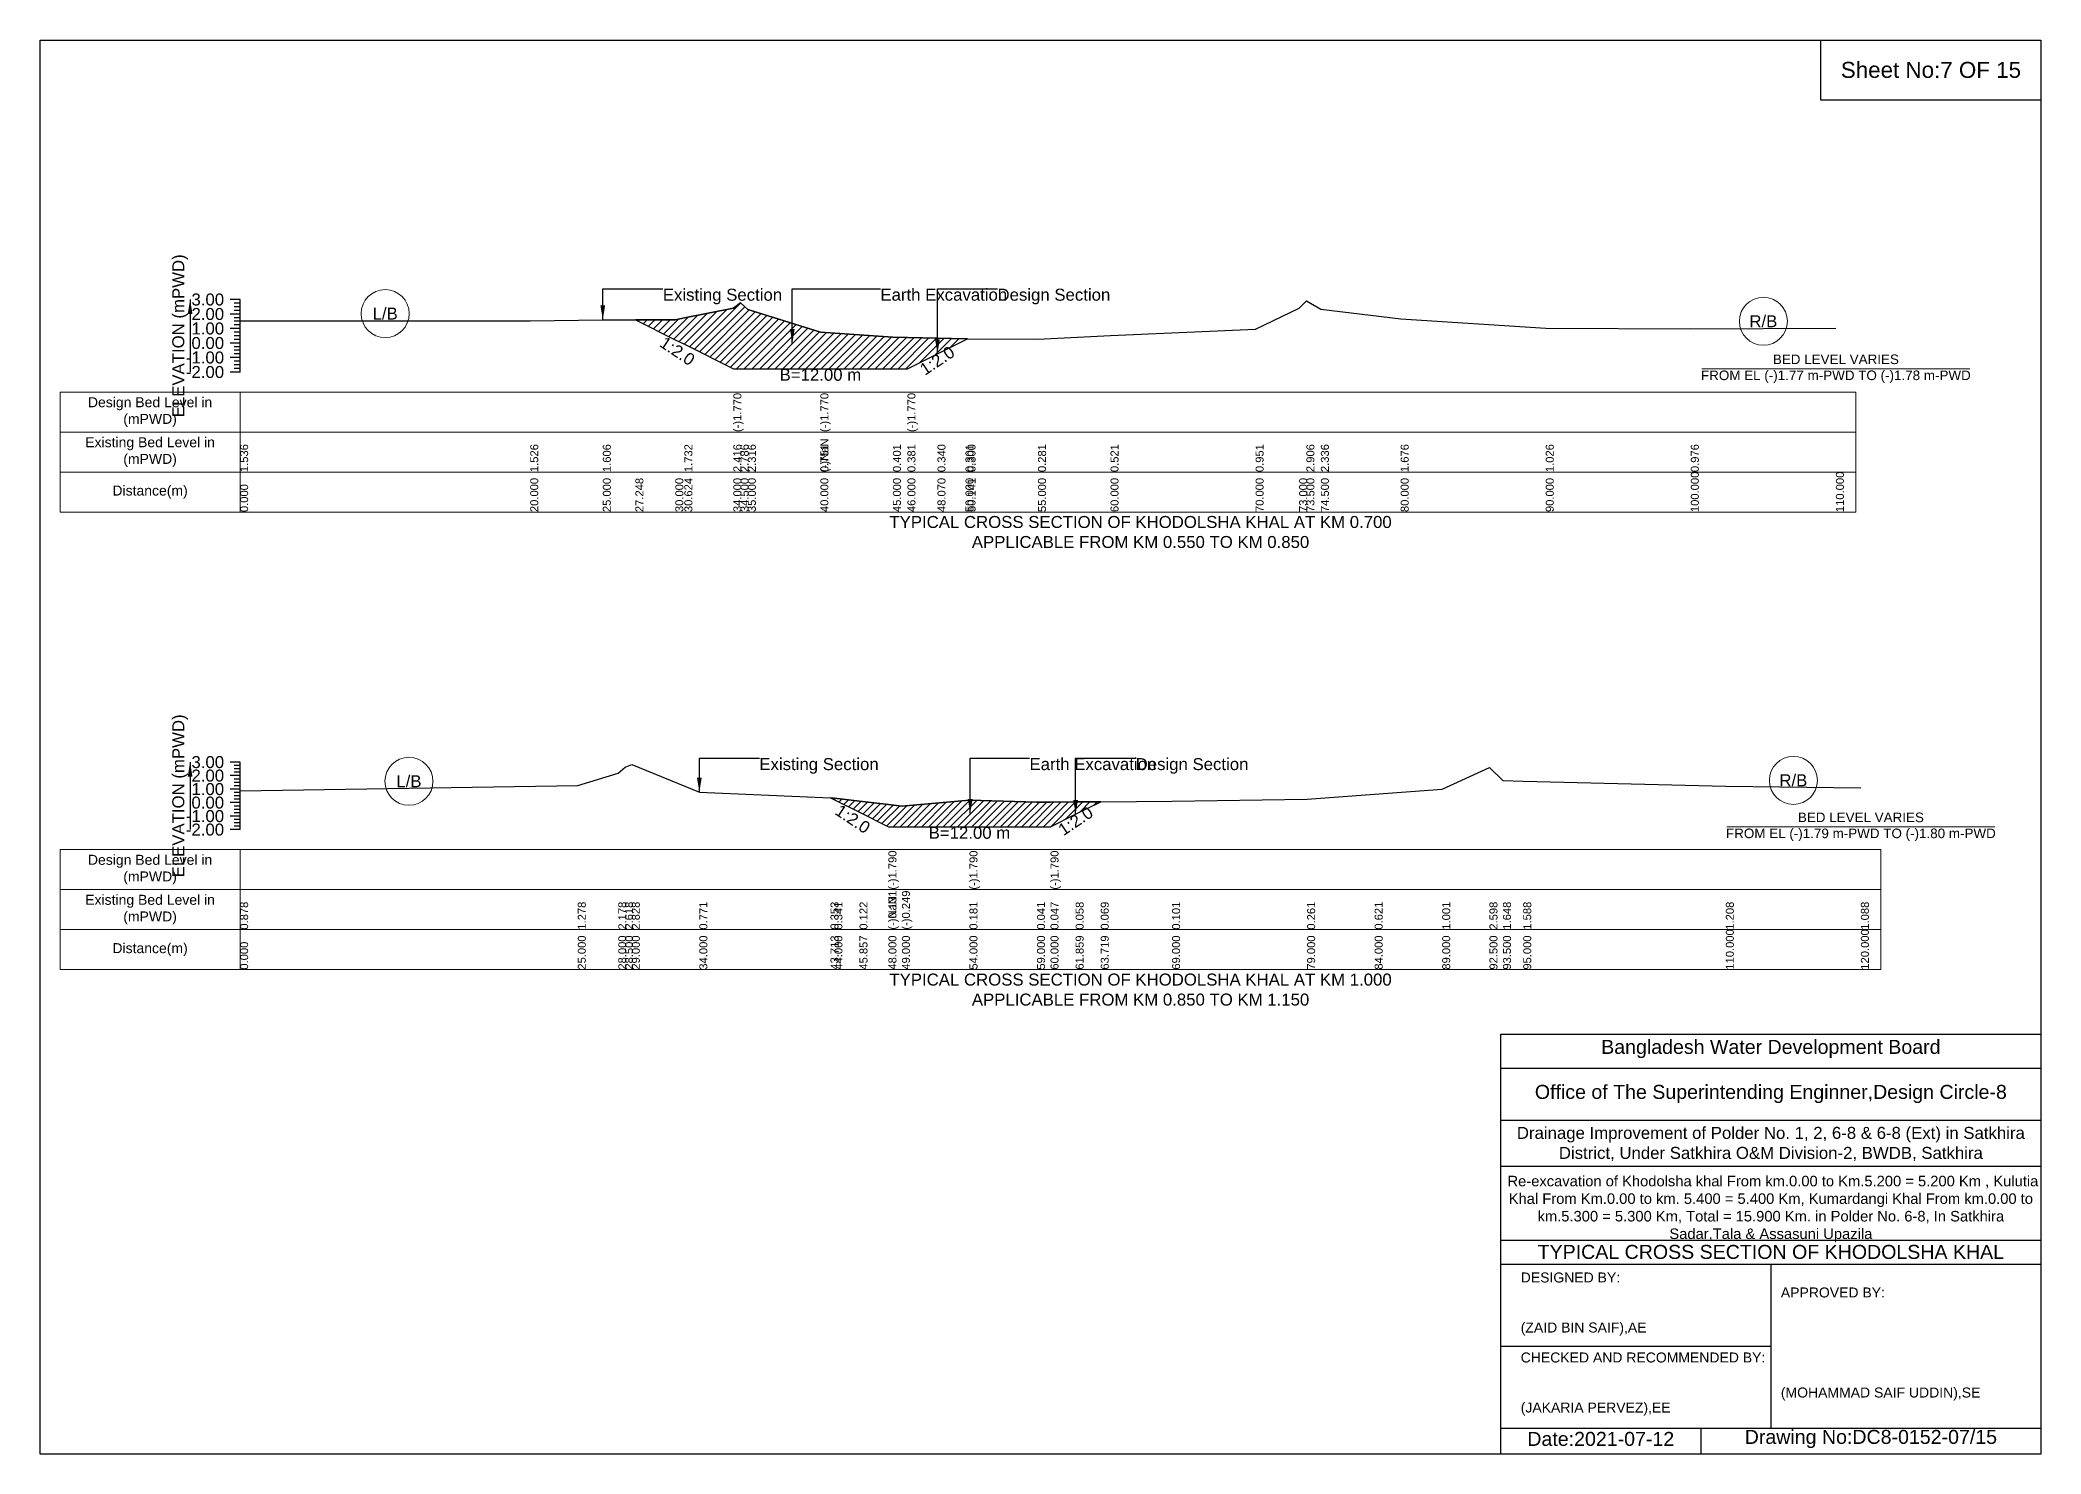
# Model space of a CAD drawing. Header units: inches. Extents: x 91000 to 568000, y -5656 to 0.
# Drawn here: x 160000 to 168000, y -5656 to 0 of the extents above; entities that cross this region are included whole.
import ezdxf

# ---------------------------------------------------------------- set-up
doc = ezdxf.new("R2010")
doc.units = ezdxf.units.IN
doc.header["$LTSCALE"] = 7
doc.header["$MEASUREMENT"] = 0
for name, color, linetype, lineweight in [('Cross section Data Border', 7, 'Continuous', 9), ('Cross Section Labels', 7, 'Continuous', 9), ('Existing_Bed_Level for Xsection', 7, 'Continuous', 25)]:
    doc.layers.add(name, color=color, linetype=linetype, lineweight=lineweight)
doc.styles.get("Standard").update_dxf_attribs({"font": 'arial.ttf'})
doc.dimstyles.get("Standard").update_dxf_attribs({"dimtxt": 0.18, "dimasz": 0.18, "dimexe": 0.18, "dimexo": 0.0625, "dimgap": 0.09, "dimtad": 0, "dimtih": 1, "dimtoh": 1, "dimdec": 4, "dimzin": 0, "dimdsep": 46, "dimtxsty": 'Standard', "dimcen": 0.09, "dimadec": 0, "dimazin": 0, "dimtfac": 1, "dimtdec": 4, "dimtofl": 0, "dimtmove": 0, "dimatfit": 3, "dimfxl": 1, "dimtolj": 1, "dimtzin": 0, "dimarcsym": 0})

msp = doc.modelspace()

# ---------------------------------------------------------------- hatches: boundary and pattern name
at = {"layer": 'Existing_Bed_Level for Xsection'}
h = msp.add_hatch(dxfattribs=at)
h.set_pattern_fill('ANSI31', color=256, scale=174, style=0)
h.paths.add_polyline_path([(162380.4, -1119.2), (162540, -1199), (162576.2, -1217.1), (162772, -1315), (162801, -1315), (162830, -1315), (163120, -1315), (163410, -1315), (163468, -1315), (163588.1, -1254.9), (163700, -1199), (163708.2, -1194.9), (163700, -1194.8), (163588.1, -1192.6), (163468, -1190.2), (163410, -1189), (163120, -1168.7), (162830, -1078), (162801, -1050.7), (162772, -1072.2), (162576.2, -1111.8), (162540, -1119.2)])
h = msp.add_hatch(dxfattribs=at)
h.set_pattern_fill('ANSI31', color=256, scale=162, style=0)
h.paths.add_polyline_path([(163160.5, -3031.5), (163176, -3039.2), (163276.3, -3089.3), (163392, -3147.2), (163446, -3147.2), (163716, -3147.2), (163986, -3147.2), (164040, -3147.2), (164140.4, -3097), (164240.8, -3046.8), (164140.4, -3047.4), (164040, -3048), (163986, -3048.3), (163716, -3040.8), (163446, -3064), (163392, -3057.6), (163276.3, -3044), (163176, -3032.1)])

# ---------------------------------------------------------------- linework, layer by layer
for points in [[(160000, 0), (168000, 0), (168000, -5656), (160000, -5656)], [(167120, 0), (168000, 0), (168000, -240), (167120, -240)]]:
    msp.add_lwpolyline(points, close=True)
for points in [[(165840, -5656), (165840, -3976), (168000, -3976)], [(165840, -4112), (168000, -4112)], [(165840, -4320), (168000, -4320)], [(165840, -4504), (168000, -4504)], [(165840, -4800), (168000, -4800)], [(165840, -4896), (168000, -4896)], [(166920, -4896), (166920, -5552)], [(165840, -5224), (166920, -5224)], [(165840, -5552), (168000, -5552)], [(166640, -5552), (166640, -5656)]]:
    msp.add_lwpolyline(points)
at = {"layer": 'Cross section Data Border'}
for points in [[(160080, -1408.3), (167260, -1408.3), (167260, -1888.3), (160080, -1888.3)], [(160080, -3238.6), (167360, -3238.6), (167360, -3718.6), (160080, -3718.6)]]:
    msp.add_lwpolyline(points, close=True, dxfattribs=at)
for points in [[(160800, -1408.3), (160800, -1888.3)], [(160080, -1568.3), (167260, -1568.3)], [(160080, -1728.3), (167260, -1728.3)], [(160800, -3238.6), (160800, -3718.6)], [(160080, -3398.6), (167360, -3398.6)], [(160080, -3558.6), (167360, -3558.6)]]:
    msp.add_lwpolyline(points, dxfattribs=at)
at = {"layer": 'Cross Section Labels'}
for points in [[(166644.2, -1315), (167715.8, -1315)], [(166744.2, -3147.2), (167815.8, -3147.2)]]:
    msp.add_lwpolyline(points, dxfattribs=at)
for centre in [(161380, -1094.5), (166890, -1125.2), (161475, -2965.3), (167010, -2961.6)]:
    msp.add_circle(centre, 96, dxfattribs=at)
at = {"layer": 'Existing_Bed_Level for Xsection'}
for points in [[(160800, -1038.3), (160760, -1038.3)], [(160800, -1328.3), (160800, -1270.3), (160800, -1212.3), (160800, -1154.3), (160800, -1096.3), (160800, -1038.3)], [(160800, -1096.3), (160760, -1096.3)], [(160800, -1052.8), (160776, -1052.8)], [(160800, -1067.3), (160776, -1067.3)], [(160800, -1081.8), (160776, -1081.8)], [(160800, -1110.8), (160776, -1110.8)], [(160800, -1123.2), (161960, -1123.8), (162250, -1119.2), (162380.4, -1119.2), (162540, -1119.2), (162576.2, -1111.8), (162772, -1072.2), (162772, -1072.2), (162801, -1050.7), (162830, -1078), (163120, -1168.7), (163120, -1168.7), (163410, -1189), (163468, -1190.2), (163468, -1190.2), (163588.1, -1192.6), (163700, -1194.8), (163708.2, -1194.9), (163990, -1196), (164280, -1182.1), (164860, -1157.1), (165034, -1072.2), (165063, -1043.8), (165121, -1076.8), (165440, -1115.1), (166020, -1152.8), (166600, -1155.7), (167180, -1152.8)], [(160800, -1154.3), (160760, -1154.3)], [(160800, -1125.3), (160776, -1125.3)], [(160800, -1139.8), (160776, -1139.8)], [(160800, -1168.8), (160776, -1168.8)], [(160800, -1183.3), (160776, -1183.3)], [(160800, -1197.8), (160776, -1197.8)], [(160800, -1212.3), (160760, -1212.3)], [(160800, -1270.3), (160760, -1270.3)], [(160800, -1226.8), (160776, -1226.8)], [(160800, -1241.3), (160776, -1241.3)], [(160800, -1255.8), (160776, -1255.8)], [(160800, -1328.3), (160760, -1328.3)], [(160800, -1284.8), (160776, -1284.8)], [(160800, -1299.3), (160776, -1299.3)], [(160800, -1313.8), (160776, -1313.8)], [(160800, -2888.6), (160760, -2888.6)], [(160800, -2942.6), (160760, -2942.6)], [(160800, -2902.1), (160776, -2902.1)], [(160800, -2915.6), (160776, -2915.6)], [(160800, -2929.1), (160776, -2929.1)], [(160800, -2956.1), (160776, -2956.1)], [(160800, -3158.6), (160800, -3104.6), (160800, -3050.6), (160800, -2996.6), (160800, -2942.6), (160800, -2888.6)], [(160800, -3003.1), (162150, -2981.5), (162312, -2932.9), (162339, -2909.2), (162366, -2897.8), (162636, -3008.9), (163160.5, -3031.5), (163176, -3032.1), (163276.3, -3044), (163392, -3057.6), (163392, -3057.6), (163446, -3064), (163716, -3040.8), (163716, -3040.8), (163986, -3048.3), (164040, -3048), (164040, -3048), (164140.4, -3047.4), (164240.8, -3046.8), (164526, -3045.1), (165066, -3036.5), (165336, -3017), (165606, -2996.5), (165795, -2910.3), (165849, -2961.6), (165930, -2964.8), (166740, -2985.3), (167280, -2991.8)], [(160800, -2996.6), (160760, -2996.6)], [(160800, -2969.6), (160776, -2969.6)], [(160800, -2983.1), (160776, -2983.1)], [(160800, -3010.1), (160776, -3010.1)], [(160800, -3023.6), (160776, -3023.6)], [(160800, -3037.1), (160776, -3037.1)], [(160800, -3050.6), (160760, -3050.6)], [(160800, -3104.6), (160760, -3104.6)], [(160800, -3064.1), (160776, -3064.1)], [(160800, -3077.6), (160776, -3077.6)], [(160800, -3091.1), (160776, -3091.1)], [(160800, -3118.1), (160776, -3118.1)], [(160800, -3158.6), (160760, -3158.6)], [(160800, -3131.6), (160776, -3131.6)], [(160800, -3145.1), (160776, -3145.1)]]:
    msp.add_lwpolyline(points, dxfattribs=at)
for points in [[(162380.4, -1119.2), (162380.4, -1119.2), (162540, -1199), (162576.2, -1217.1), (162772, -1315), (162772, -1315), (162801, -1315), (162830, -1315), (163120, -1315), (163120, -1315), (163410, -1315), (163468, -1315), (163468, -1315), (163588.1, -1254.9), (163700, -1199), (163708.2, -1194.9), (163700, -1194.8), (163588.1, -1192.6), (163468, -1190.2), (163468, -1190.2), (163410, -1189), (163120, -1168.7), (163120, -1168.7), (162830, -1078), (162801, -1050.7), (162772, -1072.2), (162772, -1072.2), (162576.2, -1111.8), (162540, -1119.2), (162380.4, -1119.2)], [(163160.5, -3031.5), (163176, -3039.2), (163276.3, -3089.3), (163392, -3147.2), (163392, -3147.2), (163446, -3147.2), (163716, -3147.2), (163716, -3147.2), (163986, -3147.2), (164040, -3147.2), (164040, -3147.2), (164140.4, -3097), (164240.8, -3046.8), (164140.4, -3047.4), (164040, -3048), (164040, -3048), (163986, -3048.3), (163716, -3040.8), (163716, -3040.8), (163446, -3064), (163392, -3057.6), (163392, -3057.6), (163276.3, -3044), (163176, -3032.1)]]:
    msp.add_lwpolyline(points, close=True, dxfattribs=at)

# ---------------------------------------------------------------- texts
at = {"attachment_point": 5}
for s, insert, char_height in [('Sheet No:7 OF 15', (167560, -120), 64), ('Bangladesh Water Development Board', (166920, -4036), 56), ('Office of The Superintending Enginner,Design Circle-8', (166920, -4216), 56)]:
    msp.add_mtext(s, dxfattribs=dict(at, insert=insert, char_height=char_height))
for s, insert, char_height, width, attachment_point in [('Drainage Improvement of Polder No. 1, 2, 6-8 & 6-8 (Ext) in Satkhira District, Under Satkhira O&M Division-2, BWDB, Satkhira', (166920, -4416), 48, 2240, 5), (' Re-excavation of Khodolsha khal From km.0.00 to Km.5.200 = 5.200 Km , Kulutia Khal From Km.0.00 to km. 5.400 = 5.400 Km, Kumardangi Khal From km.0.00 to km.5.300 = 5.300 Km, Total = 15.900 Km. in Polder No. 6-8, In Satkhira Sadar,Tala & Assasuni Upazila', (166920, -4676), 42.1524, 2160, 5), ('TYPICAL CROSS SECTION OF KHODOLSHA KHAL', (166920, -4848), 56, 2240, 5), ('DESIGNED BY:^J^J^J(ZAID BIN SAIF),AE', (165920, -5056), 40, 1120, 4), ('APPROVED BY:^J^J^J^J^J^J(MOHAMMAD SAIF UDDIN),SE', (166960, -5216), 40, 1120, 4), ('CHECKED AND RECOMMENDED BY:^J^J^J(JAKARIA PERVEZ),EE', (165920, -5376), 40, 1120, 4), ('Date:2021-07-12', (166240, -5596), 56, 1120, 5), ('Drawing No:DC8-0152-07/15', (167320, -5596), 56, 1760, 5)]:
    msp.add_mtext(s, dxfattribs=dict(insert=insert, char_height=char_height, width=width, attachment_point=attachment_point))
at = {"layer": 'Cross section Data Border', "char_height": 40, "width": 640, "attachment_point": 5}
for s, insert in [('Design Bed Level in (mPWD)', (160440, -1488.3)), ('Existing Bed Level in (mPWD)', (160440, -1648.3)), ('Distance(m)', (160440, -1808.3)), ('Design Bed Level in (mPWD)', (160440, -3318.6)), ('Existing Bed Level in (mPWD)', (160440, -3478.6)), ('Distance(m)', (160440, -3638.6))]:
    msp.add_mtext(s, dxfattribs=dict(at, insert=insert))
at = {"layer": 'Cross Section Labels'}
for s, insert, char_height, attachment_point in [('Existing Section', (162490, -994.8), 48, 1), ('Earth Excavation', (163360, -994.8), 48, 1), ('Design Section', (163828.1, -994.8), 48, 1), ('L/B', (161380, -1094.5), 48, 5), ('R/B', (166890, -1125.2), 48, 5), ('BED LEVEL VARIES ^JFROM EL (-)1.77 m-PWD TO (-)1.78 m-PWD', (167180, -1315), 38.4, 5), ('B=12.00 m', (163120, -1315), 48, 2), ('TYPICAL CROSS SECTION OF KHODOLSHA KHAL AT KM 0.700^JAPPLICABLE FROM KM 0.550 TO KM 0.850', (164400, -1968.3), 48, 5), ('Existing Section', (162876, -2872.4), 48, 1), ('Earth Excavation', (163956, -2872.4), 48, 1), ('Design Section', (164380.4, -2872.4), 48, 1), ('L/B', (161475, -2965.3), 48, 5), ('R/B', (167010, -2961.6), 48, 5), ('BED LEVEL VARIES ^JFROM EL (-)1.79 m-PWD TO (-)1.80 m-PWD', (167280, -3147.2), 38.4, 5), ('B=12.00 m', (163716, -3147.2), 48, 2), ('TYPICAL CROSS SECTION OF KHODOLSHA KHAL AT KM 1.000^JAPPLICABLE FROM KM 0.850 TO KM 1.150', (164400, -3798.6), 48, 5)]:
    msp.add_mtext(s, dxfattribs=dict(at, insert=insert, char_height=char_height, attachment_point=attachment_point))
at = {"layer": 'Cross Section Labels', "char_height": 48, "attachment_point": 2}
for insert, rotation in [((162561.7, -1224.3), 326.30993), ((163573.6, -1262.2), 33.69007), ((163262.8, -3096.1), 326.30993), ((164126.9, -3103.8), 33.69007)]:
    msp.add_mtext('1:2.0', dxfattribs=dict(at, insert=insert, rotation=rotation))
at = {"layer": 'Existing_Bed_Level for Xsection', "rotation": 90}
for s, insert, char_height, attachment_point in [('ELEVATION (mPWD)', (160560, -1183.3), 48, 5), ('(-)1.770', (162772, -1568.3), 32, 1), ('(-)1.770', (163120, -1568.3), 32, 1), ('(-)1.770', (163468, -1568.3), 32, 1), ('(-)NaN', (163120, -1728.3), 32, 1), ('(-)NaN', (163120, -1728.3), 32, 1), ('1.536', (160800, -1728.3), 32, 1), ('1.526', (161960, -1728.3), 32, 1), ('1.606', (162250, -1728.3), 32, 1), ('1.606', (162250, -1728.3), 32, 1), ('1.606', (162250, -1728.3), 32, 1), ('1.732', (162576.2, -1728.3), 32, 1), ('2.416', (162772, -1728.3), 32, 1), ('2.416', (162772, -1728.3), 32, 1), ('2.416', (162772, -1728.3), 32, 1), ('2.416', (162772, -1728.3), 32, 1), ('2.786', (162801, -1728.3), 32, 1), ('2.316', (162830, -1728.3), 32, 1), ('0.751', (163120, -1728.3), 32, 1), ('0.751', (163120, -1728.3), 32, 1), ('0.401', (163410, -1728.3), 32, 1), ('0.381', (163468, -1728.3), 32, 1), ('0.381', (163468, -1728.3), 32, 1), ('0.340', (163588.1, -1728.3), 32, 1), ('0.301', (163700, -1728.3), 32, 1), ('0.300', (163708.2, -1728.3), 32, 1), ('0.281', (163990, -1728.3), 32, 1), ('0.521', (164280, -1728.3), 32, 1), ('0.951', (164860, -1728.3), 32, 1), ('2.906', (165063, -1728.3), 32, 1), ('2.336', (165121, -1728.3), 32, 1), ('1.676', (165440, -1728.3), 32, 1), ('1.026', (166020, -1728.3), 32, 1), ('1.026', (166020, -1728.3), 32, 1), ('0.976', (166600, -1728.3), 32, 1), ('20.000', (161960, -1888.3), 32, 1), ('25.000', (162250, -1888.3), 32, 1), ('27.248', (162380.4, -1888.3), 32, 1), ('30.000', (162540, -1888.3), 32, 1), ('30.624', (162576.2, -1888.3), 32, 1), ('34.000', (162772, -1888.3), 32, 1), ('34.000', (162772, -1888.3), 32, 1), ('34.000', (162772, -1888.3), 32, 1), ('34.500', (162801, -1888.3), 32, 1), ('35.000', (162830, -1888.3), 32, 1), ('40.000', (163120, -1888.3), 32, 1), ('40.000', (163120, -1888.3), 32, 1), ('40.000', (163120, -1888.3), 32, 1), ('45.000', (163410, -1888.3), 32, 1), ('46.000', (163468, -1888.3), 32, 1), ('46.000', (163468, -1888.3), 32, 1), ('46.000', (163468, -1888.3), 32, 1), ('48.070', (163588.1, -1888.3), 32, 1), ('50.000', (163700, -1888.3), 32, 1), ('50.141', (163708.2, -1888.3), 32, 1), ('55.000', (163990, -1888.3), 32, 1), ('60.000', (164280, -1888.3), 32, 1), ('70.000', (164860, -1888.3), 32, 1), ('73.000', (165034, -1888.3), 32, 1), ('73.500', (165063, -1888.3), 32, 1), ('74.500', (165121, -1888.3), 32, 1), ('80.000', (165440, -1888.3), 32, 1), ('90.000', (166020, -1888.3), 32, 1), ('100.000', (166600, -1888.3), 32, 1), ('110.000', (167180, -1888.3), 32, 1), ('0.000', (160800, -1888.3), 32, 1), ('ELEVATION (mPWD)', (160560, -3023.6), 48, 5), ('(-)1.790', (163392, -3398.6), 32, 1), ('(-)1.790', (163716, -3398.6), 32, 1), ('(-)1.790', (164040, -3398.6), 32, 1), ('(-)0.131', (163392, -3558.6), 32, 1), ('(-)0.131', (163392, -3558.6), 32, 1), ('(-)NaN', (163392, -3558.6), 32, 1), ('(-)NaN', (163392, -3558.6), 32, 1), ('(-)NaN', (163392, -3558.6), 32, 1), ('(-)0.249', (163446, -3558.6), 32, 1), ('0.878', (160800, -3558.6), 32, 1), ('1.278', (162150, -3558.6), 32, 1), ('2.178', (162312, -3558.6), 32, 1), ('2.618', (162339, -3558.6), 32, 1), ('2.828', (162366, -3558.6), 32, 1), ('0.771', (162636, -3558.6), 32, 1), ('0.353', (163160.5, -3558.6), 32, 1), ('0.341', (163176, -3558.6), 32, 1), ('0.122', (163276.3, -3558.6), 32, 1), ('0.181', (163716, -3558.6), 32, 1), ('0.181', (163716, -3558.6), 32, 1), ('0.041', (163986, -3558.6), 32, 1), ('0.047', (164040, -3558.6), 32, 1), ('0.047', (164040, -3558.6), 32, 1), ('0.058', (164140.4, -3558.6), 32, 1), ('0.069', (164240.8, -3558.6), 32, 1), ('0.101', (164526, -3558.6), 32, 1), ('0.261', (165066, -3558.6), 32, 1), ('0.621', (165336, -3558.6), 32, 1), ('1.001', (165606, -3558.6), 32, 1), ('2.598', (165795, -3558.6), 32, 1), ('1.648', (165849, -3558.6), 32, 1), ('1.588', (165930, -3558.6), 32, 1), ('1.208', (166740, -3558.6), 32, 1), ('1.088', (167280, -3558.6), 32, 1), ('25.000', (162150, -3718.6), 32, 1), ('28.000', (162312, -3718.6), 32, 1), ('28.500', (162339, -3718.6), 32, 1), ('29.000', (162366, -3718.6), 32, 1), ('34.000', (162636, -3718.6), 32, 1), ('43.713', (163160.5, -3718.6), 32, 1), ('44.000', (163176, -3718.6), 32, 1), ('45.857', (163276.3, -3718.6), 32, 1), ('48.000', (163392, -3718.6), 32, 1), ('48.000', (163392, -3718.6), 32, 1), ('48.000', (163392, -3718.6), 32, 1), ('49.000', (163446, -3718.6), 32, 1), ('54.000', (163716, -3718.6), 32, 1), ('54.000', (163716, -3718.6), 32, 1), ('54.000', (163716, -3718.6), 32, 1), ('59.000', (163986, -3718.6), 32, 1), ('60.000', (164040, -3718.6), 32, 1), ('60.000', (164040, -3718.6), 32, 1), ('60.000', (164040, -3718.6), 32, 1), ('61.859', (164140.4, -3718.6), 32, 1), ('63.719', (164240.8, -3718.6), 32, 1), ('69.000', (164526, -3718.6), 32, 1), ('79.000', (165066, -3718.6), 32, 1), ('84.000', (165336, -3718.6), 32, 1), ('89.000', (165606, -3718.6), 32, 1), ('92.500', (165795, -3718.6), 32, 1), ('93.500', (165849, -3718.6), 32, 1), ('95.000', (165930, -3718.6), 32, 1), ('110.000', (166740, -3718.6), 32, 1), ('120.000', (167280, -3718.6), 32, 1), ('0.000', (160800, -3718.6), 32, 1)]:
    msp.add_mtext(s, dxfattribs=dict(at, insert=insert, char_height=char_height, attachment_point=attachment_point))
at = {"layer": 'Existing_Bed_Level for Xsection', "char_height": 48, "attachment_point": 6}
for s, insert in [('3.00', (160736, -1038.3)), ('2.00', (160736, -1096.3)), ('0.00', (160736, -1212.3)), ('1.00', (160736, -1154.3)), ('-1.00', (160736, -1270.3)), ('-2.00', (160736, -1328.3)), ('3.00', (160736, -2888.6)), ('2.00', (160736, -2942.6)), ('0.00', (160736, -3050.6)), ('1.00', (160736, -2996.6)), ('-1.00', (160736, -3104.6)), ('-2.00', (160736, -3158.6))]:
    msp.add_mtext(s, dxfattribs=dict(at, insert=insert))

# ---------------------------------------------------------------- leaders
at = {"layer": 'Cross Section Labels', "annotation_type": 0, "has_hookline": 1, "hookline_direction": 0}
for points, text_width in [([(162250, -1119.2), (162250, -994.8), (162489.9, -994.8)], 467.2), ([(163007.7, -1213.7), (163007.7, -994.8), (163359.9, -994.8)], 497), ([(163588.1, -1254.9), (163588.1, -994.8), (163828, -994.8)], 441.2), ([(162636, -3008.9), (162636, -2872.4), (162875.9, -2872.4)], 467.2), ([(163719.1, -3093.6), (163719.1, -2872.4), (163955.9, -2872.4)], 497), ([(164140.4, -3097), (164140.4, -2872.4), (164380.3, -2872.4)], 441.2)]:
    msp.add_leader(points, dimstyle='Standard', override={"dimasz": 57.6}, dxfattribs=dict(at, text_width=text_width))
at = {"layer": 'Existing_Bed_Level for Xsection'}
for points in [[(160600, -1038.3), (160600, -1328.3)], [(160600, -2888.6), (160600, -3158.6)]]:
    msp.add_leader(points, dimstyle='Standard', override={"dimasz": 57.6}, dxfattribs=at)

doc.saveas('drawing.dxf')
